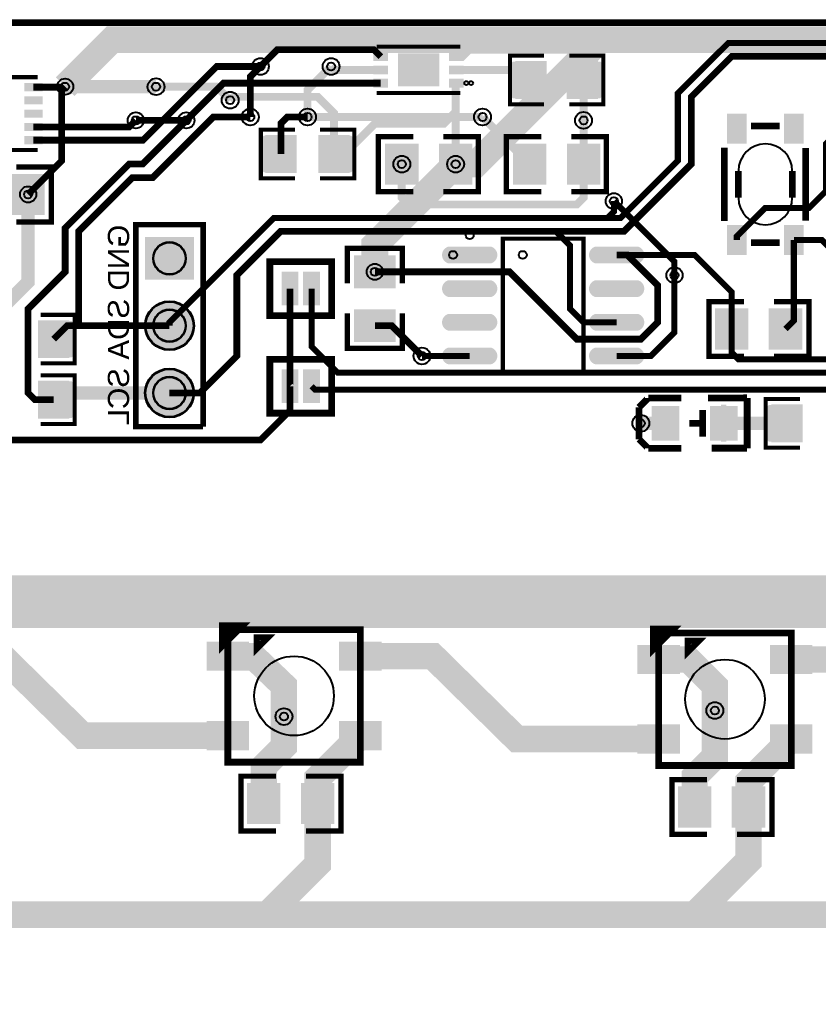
# Model space of a CAD drawing. Extents: x -5 to 8273, y -8273 to 5.
# Drawn here: x 2472 to 3659, y -1436 to 5 of the extents above; entities that cross this region are included whole.
import ezdxf

# ---------------------------------------------------------------- set-up
doc = ezdxf.new("R2010")
doc.units = 9
for name, color, linetype, true_color in [('BoardOutLine', 7, 'Continuous', 0xff00ff), ('BottomLayer', 7, 'Continuous', 0x0000ff), ('BottomSilkLayer', 7, 'Continuous', 0x66cc33), ('BottomSolderMaskLayer', 7, 'Continuous', 0xaa00ff), ('Document', 7, 'Continuous', 0xffffff), ('Hole', 7, 'Continuous', 0x222222), ('Multi-Layer', 7, 'Continuous', 0xc0c0c0), ('TopLayer', 7, 'Continuous', 0xff0000), ('TopPasteMaskLayer', 7, 'Continuous', 0x808080), ('TopSilkLayer', 7, 'Continuous', 0xffcc00), ('TopSolderMaskLayer', 7, 'Continuous', 0x800080)]:
    doc.layers.add(name, color=color, linetype=linetype, true_color=true_color)
doc.styles.get("Standard").update_dxf_attribs({"font": 'arial.ttf'})

msp = doc.modelspace()

# ---------------------------------------------------------------- hatches: boundary and pattern name
at = {"layer": 'BottomSolderMaskLayer'}
for points in [[(2731.576000000001, -318.12510936133185), (2731.576000000001, -381.87489063866815), (2658.423999999999, -381.87489063866815), (2658.423999999999, -318.12510936133185)], [(2658.567, -450, 1), (2731.433, -450, 1)], [(2658.567, -550, 1), (2731.433, -550, 1)]]:
    msp.add_hatch(color=256, dxfattribs=at).paths.add_polyline_path(points)
at = {"layer": 'Document'}
for points in [[(3514.3699999999953, -567.4420000000027), (3522.243999999999, -567.4420000000027), (3522.243999999999, -622.5599999999977), (3514.3699999999953, -622.5599999999977)], [(3412.0079999999944, -595), (3451.3780000000042, -595), (3451.3780000000042, -589.0950000000012), (3412.0079999999944, -589.0950000000012)], [(3499.985999999997, -598.7090000000026), (3539.3559999999998, -598.7090000000026), (3539.3559999999998, -592.8040000000037), (3499.985999999997, -592.8040000000037)]]:
    msp.add_hatch(color=256, dxfattribs=at).paths.add_polyline_path(points)
at = {"layer": 'Multi-Layer'}
for points in [[(2730.4330000000045, -319), (2730.4330000000045, -381), (2659.5669999999955, -381), (2659.5669999999955, -319)], [(2659.567, -450, 1), (2730.433, -450, 1)], [(2659.567, -550, 1), (2730.433, -550, 1)]]:
    msp.add_hatch(color=256, dxfattribs=at).paths.add_polyline_path(points)
at = {"layer": 'TopLayer'}
for points in [[(3018.741000000002, -55.8269999999975), (2998.859000000004, -55.8269999999975), (2998.859000000004, -44.802999999999884), (3018.741000000002, -44.802999999999884)], [(3094.5279999999984, -93.62700000000041), (3035.4720000000016, -93.62700000000041), (3035.4720000000016, -46.38300000000163), (3094.5279999999984, -46.38300000000163)], [(3131.140999999996, -55.8269999999975), (3111.258999999998, -55.8269999999975), (3111.258999999998, -44.802999999999884), (3131.140999999996, -44.802999999999884)], [(3018.741000000002, -75.51699999999983), (2998.859000000004, -75.51699999999983), (2998.859000000004, -64.49300000000221), (3018.741000000002, -64.49300000000221)], [(3131.140999999996, -75.51699999999983), (3111.258999999998, -75.51699999999983), (3111.258999999998, -64.49300000000221), (3131.140999999996, -64.49300000000221)], [(3254.251999999993, -112.10599999999977), (3254.251999999993, -57.89400000000023), (3209.6640000000043, -57.89400000000023), (3209.6640000000043, -112.10599999999977)], [(3285.748000000007, -112.10599999999977), (3285.748000000007, -57.89400000000023), (3330.3359999999957, -57.89400000000023), (3330.3359999999957, -112.10599999999977)], [(3018.741000000002, -95.19700000000012), (2998.859000000004, -95.19700000000012), (2998.859000000004, -84.1730000000025), (3018.741000000002, -84.1730000000025)], [(3131.140999999996, -95.19700000000012), (3111.258999999998, -95.19700000000012), (3111.258999999998, -84.1730000000025), (3131.140999999996, -84.1730000000025)], [(2504.449000000008, -90.11800000000221), (2481.4170000000013, -90.11800000000221), (2481.4170000000013, -101.14199999999983), (2504.449000000008, -101.14199999999983)], [(2504.449000000008, -109.80299999999988), (2481.4170000000013, -109.80299999999988), (2481.4170000000013, -120.8269999999975), (2504.449000000008, -120.8269999999975)], [(2504.449000000008, -129.48799999999756), (2481.4170000000013, -129.48799999999756), (2481.4170000000013, -140.51200000000244), (2504.449000000008, -140.51200000000244)], [(3551.459999999999, -136.65099999999802), (3551.459999999999, -177.98999999999796), (3523.9000000000015, -177.98999999999796), (3523.9000000000015, -136.65099999999802)], [(3636.0999999999985, -136.65099999999802), (3636.0999999999985, -177.98999999999796), (3608.540000000001, -177.98999999999796), (3608.540000000001, -136.65099999999802)], [(2504.449000000008, -149.1730000000025), (2481.4170000000013, -149.1730000000025), (2481.4170000000013, -160.19700000000012), (2504.449000000008, -160.19700000000012)], [(2504.449000000008, -168.85800000000017), (2481.4170000000013, -168.85800000000017), (2481.4170000000013, -179.8819999999978), (2504.449000000008, -179.8819999999978)], [(2882.9219999999987, -222.10599999999977), (2882.9219999999987, -167.89400000000023), (2838.3340000000026, -167.89400000000023), (2838.3340000000026, -222.10599999999977)], [(2917.0780000000013, -222.10599999999977), (2917.0780000000013, -167.89400000000023), (2961.6659999999974, -167.89400000000023), (2961.6659999999974, -222.10599999999977)], [(3017.165000000008, -181.45700000000215), (3062.834999999992, -181.45700000000215), (3062.834999999992, -238.54299999999785), (3017.165000000008, -238.54299999999785)], [(3097.165000000008, -181.45700000000215), (3142.834999999992, -181.45700000000215), (3142.834999999992, -238.54299999999785), (3097.165000000008, -238.54299999999785)], [(3207.165000000008, -181.45700000000215), (3252.834999999992, -181.45700000000215), (3252.834999999992, -238.54299999999785), (3207.165000000008, -238.54299999999785)], [(3287.165000000008, -181.45700000000215), (3332.834999999992, -181.45700000000215), (3332.834999999992, -238.54299999999785), (3287.165000000008, -238.54299999999785)], [(2507.834999999992, -283.54299999999785), (2462.165000000008, -283.54299999999785), (2462.165000000008, -226.45700000000215), (2507.834999999992, -226.45700000000215)], [(3551.459999999999, -302.0109999999986), (3551.459999999999, -343.34999999999854), (3523.9000000000015, -343.34999999999854), (3523.9000000000015, -302.0109999999986)], [(3636.0999999999985, -302.0109999999986), (3636.0999999999985, -343.34999999999854), (3608.540000000001, -343.34999999999854), (3608.540000000001, -302.0109999999986)], [(3169.5310000000027, -333.425, -0.7853981633974483), (3169.5310000000027, -356.575), (3112.1689999999944, -356.575, -0.7853981633974483), (3112.1689999999944, -333.425)], [(3387.8310000000056, -333.425, -0.7853981633974483), (3387.8310000000056, -356.575), (3330.4689999999973, -356.575, -0.7853981633974483), (3330.4689999999973, -333.425)], [(3028.542999999998, -347.1650000000009), (3028.542999999998, -392.8349999999991), (2971.457000000002, -392.8349999999991), (2971.457000000002, -347.1650000000009)], [(2886.5, -420), (2861.5, -420), (2861.5, -370), (2886.5, -370)], [(2918.5, -420), (2893.5, -420), (2893.5, -370), (2918.5, -370)], [(3169.5310000000027, -383.425, -0.7853981633974483), (3169.5310000000027, -406.575), (3112.1689999999944, -406.575, -0.7853981633974483), (3112.1689999999944, -383.425)], [(3387.8310000000056, -383.425, -0.7853981633974483), (3387.8310000000056, -406.575), (3330.4689999999973, -406.575, -0.7853981633974483), (3330.4689999999973, -383.425)], [(3028.542999999998, -427.1650000000009), (3028.542999999998, -472.8349999999991), (2971.457000000002, -472.8349999999991), (2971.457000000002, -427.1650000000009)], [(3552.834999999992, -483.54299999999785), (3507.165000000008, -483.54299999999785), (3507.165000000008, -426.45700000000215), (3552.834999999992, -426.45700000000215)], [(3632.834999999992, -483.54299999999785), (3587.165000000008, -483.54299999999785), (3587.165000000008, -426.45700000000215), (3632.834999999992, -426.45700000000215)], [(2500.748000000007, -497.10599999999977), (2500.748000000007, -442.89400000000023), (2545.3359999999957, -442.89400000000023), (2545.3359999999957, -497.10599999999977)], [(3169.5310000000027, -433.425, -0.7853981633974483), (3169.5310000000027, -456.575), (3112.1689999999944, -456.575, -0.7853981633974483), (3112.1689999999944, -433.425)], [(3387.8310000000056, -433.425, -0.7853981633974483), (3387.8310000000056, -456.575), (3330.4689999999973, -456.575, -0.7853981633974483), (3330.4689999999973, -433.425)], [(3169.5310000000027, -483.425, -0.7853981633974483), (3169.5310000000027, -506.575), (3112.1689999999944, -506.575, -0.7853981633974483), (3112.1689999999944, -483.425)], [(3387.8310000000056, -483.425, -0.7853981633974483), (3387.8310000000056, -506.575), (3330.4689999999973, -506.575, -0.7853981633974483), (3330.4689999999973, -483.425)], [(2886.5, -565), (2861.5, -565), (2861.5, -515), (2886.5, -515)], [(2918.5, -565), (2893.5, -565), (2893.5, -515), (2918.5, -515)], [(2500.748000000007, -587.1059999999998), (2500.748000000007, -532.8940000000002), (2545.3359999999957, -532.8940000000002), (2545.3359999999957, -587.1059999999998)], [(3451.373000000007, -619.601999999999), (3412.0030000000042, -619.601999999999), (3412.0030000000042, -570.3899999999994), (3451.373000000007, -570.3899999999994)], [(3537.992999999995, -619.601999999999), (3498.6229999999996, -619.601999999999), (3498.6229999999996, -570.3899999999994), (3537.992999999995, -570.3899999999994)], [(3634.251999999993, -567.8940000000002), (3634.251999999993, -622.1059999999998), (3589.6640000000043, -622.1059999999998), (3589.6640000000043, -567.8940000000002)], [(2811.125, -960.5999999999985), (2752.0250000000015, -960.5999999999985), (2752.0250000000015, -921.3000000000029), (2811.125, -921.3000000000029)], [(3007.9249999999956, -960.5999999999985), (2948.925000000003, -960.5999999999985), (2948.925000000003, -921.3000000000029), (3007.9249999999956, -921.3000000000029)], [(3451.125, -965.5999999999985), (3392.0250000000015, -965.5999999999985), (3392.0250000000015, -926.3000000000029), (3451.125, -926.3000000000029)], [(3647.9249999999956, -965.5999999999985), (3588.925000000003, -965.5999999999985), (3588.925000000003, -926.3000000000029), (3647.9249999999956, -926.3000000000029)], [(2811.125, -1078.699999999997), (2752.0250000000015, -1078.699999999997), (2752.0250000000015, -1039.4000000000015), (2811.125, -1039.4000000000015)], [(3007.9249999999956, -1078.699999999997), (2948.925000000003, -1078.699999999997), (2948.925000000003, -1039.4000000000015), (3007.9249999999956, -1039.4000000000015)], [(3451.125, -1083.699999999997), (3392.0250000000015, -1083.699999999997), (3392.0250000000015, -1044.4000000000015), (3451.125, -1044.4000000000015)], [(3647.9249999999956, -1083.699999999997), (3588.925000000003, -1083.699999999997), (3588.925000000003, -1044.4000000000015), (3647.9249999999956, -1044.4000000000015)], [(2857.834999999992, -1188.5429999999978), (2812.165000000008, -1188.5429999999978), (2812.165000000008, -1131.4570000000022), (2857.834999999992, -1131.4570000000022)], [(2937.834999999992, -1188.5429999999978), (2892.165000000008, -1188.5429999999978), (2892.165000000008, -1131.4570000000022), (2937.834999999992, -1131.4570000000022)], [(3497.834999999992, -1193.5429999999978), (3452.165000000008, -1193.5429999999978), (3452.165000000008, -1136.4570000000022), (3497.834999999992, -1136.4570000000022)], [(3577.834999999992, -1193.5429999999978), (3532.165000000008, -1193.5429999999978), (3532.165000000008, -1136.4570000000022), (3577.834999999992, -1136.4570000000022)]]:
    msp.add_hatch(color=256, dxfattribs=at).paths.add_polyline_path(points)
at = {"layer": 'TopPasteMaskLayer'}
for points in [[(3018.741000000002, -55.8269999999975), (2998.859000000004, -55.8269999999975), (2998.859000000004, -44.802999999999884), (3018.741000000002, -44.802999999999884)], [(3094.5279999999984, -93.62700000000041), (3035.4720000000016, -93.62700000000041), (3035.4720000000016, -46.38300000000163), (3094.5279999999984, -46.38300000000163)], [(3131.140999999996, -55.8269999999975), (3111.258999999998, -55.8269999999975), (3111.258999999998, -44.802999999999884), (3131.140999999996, -44.802999999999884)], [(3018.741000000002, -75.51699999999983), (2998.859000000004, -75.51699999999983), (2998.859000000004, -64.49300000000221), (3018.741000000002, -64.49300000000221)], [(3131.140999999996, -75.51699999999983), (3111.258999999998, -75.51699999999983), (3111.258999999998, -64.49300000000221), (3131.140999999996, -64.49300000000221)], [(3203.0699999999997, -110.19700000000012), (3203.0699999999997, -59.80399999999645), (3205.038999999997, -57.83499999999913), (3250.3150000000023, -57.83499999999913), (3252.282999999996, -59.80399999999645), (3252.4809999999998, -75.94700000000012), (3234.7639999999956, -75.94700000000012), (3234.7639999999956, -93.66300000000047), (3252.0869999999995, -93.66300000000047), (3252.282999999996, -110.19700000000012), (3250.3150000000023, -112.16600000000471), (3205.038999999997, -112.16600000000471)], [(3287.7160000000003, -110.19700000000012), (3287.717000000004, -93.66300000000047), (3305.2360000000044, -93.66300000000047), (3305.2360000000044, -75.94700000000012), (3287.9140000000043, -75.94700000000012), (3287.7160000000003, -59.80399999999645), (3289.6849999999977, -57.83499999999913), (3334.959999999999, -57.83499999999913), (3336.9290000000037, -59.80399999999645), (3336.9290000000037, -110.19700000000012), (3334.959999999999, -112.16600000000471), (3289.6849999999977, -112.16600000000471)], [(3018.741000000002, -95.19700000000012), (2998.859000000004, -95.19700000000012), (2998.859000000004, -84.1730000000025), (3018.741000000002, -84.1730000000025)], [(3131.140999999996, -95.19700000000012), (3111.258999999998, -95.19700000000012), (3111.258999999998, -84.1730000000025), (3131.140999999996, -84.1730000000025)], [(2504.449000000008, -90.11800000000221), (2481.4170000000013, -90.11800000000221), (2481.4170000000013, -101.14199999999983), (2504.449000000008, -101.14199999999983)], [(2504.449000000008, -109.80299999999988), (2481.4170000000013, -109.80299999999988), (2481.4170000000013, -120.8269999999975), (2504.449000000008, -120.8269999999975)], [(2504.449000000008, -129.48799999999756), (2481.4170000000013, -129.48799999999756), (2481.4170000000013, -140.51200000000244), (2504.449000000008, -140.51200000000244)], [(3551.459999999999, -136.65099999999802), (3551.459999999999, -177.98999999999796), (3523.9000000000015, -177.98999999999796), (3523.9000000000015, -136.65099999999802)], [(3636.0999999999985, -136.65099999999802), (3636.0999999999985, -177.98999999999796), (3608.540000000001, -177.98999999999796), (3608.540000000001, -136.65099999999802)], [(2504.449000000008, -149.1730000000025), (2481.4170000000013, -149.1730000000025), (2481.4170000000013, -160.19700000000012), (2504.449000000008, -160.19700000000012)], [(2504.449000000008, -168.85800000000017), (2481.4170000000013, -168.85800000000017), (2481.4170000000013, -179.8819999999978), (2504.449000000008, -179.8819999999978)], [(2833.0699999999997, -220.19700000000012), (2833.0699999999997, -169.80399999999645), (2835.038999999997, -167.83499999999913), (2880.3150000000023, -167.83499999999913), (2882.282999999996, -169.80399999999645), (2882.4809999999998, -185.94700000000012), (2864.7639999999956, -185.94700000000012), (2864.7639999999956, -203.66300000000047), (2882.0869999999995, -203.66300000000047), (2882.282999999996, -220.19700000000012), (2880.3150000000023, -222.16600000000471), (2835.038999999997, -222.16600000000471)], [(2917.7160000000003, -220.19700000000012), (2917.717000000004, -203.66300000000047), (2935.2360000000044, -203.66300000000047), (2935.2360000000044, -185.94700000000012), (2917.9140000000043, -185.94700000000012), (2917.7160000000003, -169.80399999999645), (2919.6849999999977, -167.83499999999913), (2964.959999999999, -167.83499999999913), (2966.9290000000037, -169.80399999999645), (2966.9290000000037, -220.19700000000012), (2964.959999999999, -222.16600000000471), (2919.6849999999977, -222.16600000000471)], [(3017.165000000008, -181.45700000000215), (3062.834999999992, -181.45700000000215), (3062.834999999992, -238.54299999999785), (3017.165000000008, -238.54299999999785)], [(3097.165000000008, -181.45700000000215), (3142.834999999992, -181.45700000000215), (3142.834999999992, -238.54299999999785), (3097.165000000008, -238.54299999999785)], [(3207.165000000008, -181.45700000000215), (3252.834999999992, -181.45700000000215), (3252.834999999992, -238.54299999999785), (3207.165000000008, -238.54299999999785)], [(3287.165000000008, -181.45700000000215), (3332.834999999992, -181.45700000000215), (3332.834999999992, -238.54299999999785), (3287.165000000008, -238.54299999999785)], [(2507.834999999992, -283.54299999999785), (2462.165000000008, -283.54299999999785), (2462.165000000008, -226.45700000000215), (2507.834999999992, -226.45700000000215)], [(3551.459999999999, -302.0109999999986), (3551.459999999999, -343.34999999999854), (3523.9000000000015, -343.34999999999854), (3523.9000000000015, -302.0109999999986)], [(3636.0999999999985, -302.0109999999986), (3636.0999999999985, -343.34999999999854), (3608.540000000001, -343.34999999999854), (3608.540000000001, -302.0109999999986)], [(3169.5310000000027, -333.425, -0.7853981633974483), (3169.5310000000027, -356.575), (3112.1689999999944, -356.575, -0.7853981633974483), (3112.1689999999944, -333.425)], [(3387.8310000000056, -333.425, -0.7853981633974483), (3387.8310000000056, -356.575), (3330.4689999999973, -356.575, -0.7853981633974483), (3330.4689999999973, -333.425)], [(3028.542999999998, -347.1650000000009), (3028.542999999998, -392.8349999999991), (2971.457000000002, -392.8349999999991), (2971.457000000002, -347.1650000000009)], [(3169.5310000000027, -383.425, -0.7853981633974483), (3169.5310000000027, -406.575), (3112.1689999999944, -406.575, -0.7853981633974483), (3112.1689999999944, -383.425)], [(3387.8310000000056, -383.425, -0.7853981633974483), (3387.8310000000056, -406.575), (3330.4689999999973, -406.575, -0.7853981633974483), (3330.4689999999973, -383.425)], [(3028.542999999998, -427.1650000000009), (3028.542999999998, -472.8349999999991), (2971.457000000002, -472.8349999999991), (2971.457000000002, -427.1650000000009)], [(3552.834999999992, -483.54299999999785), (3507.165000000008, -483.54299999999785), (3507.165000000008, -426.45700000000215), (3552.834999999992, -426.45700000000215)], [(3632.834999999992, -483.54299999999785), (3587.165000000008, -483.54299999999785), (3587.165000000008, -426.45700000000215), (3632.834999999992, -426.45700000000215)], [(2502.7160000000003, -495.1970000000001), (2502.717000000004, -478.66300000000047), (2520.2360000000044, -478.66300000000047), (2520.2360000000044, -460.9470000000001), (2502.9140000000043, -460.9470000000001), (2502.7160000000003, -444.80399999999645), (2504.6849999999977, -442.8349999999991), (2549.959999999999, -442.8349999999991), (2551.9290000000037, -444.80399999999645), (2551.9290000000037, -495.1970000000001), (2549.959999999999, -497.1660000000047), (2504.6849999999977, -497.1660000000047)], [(3169.5310000000027, -433.425, -0.7853981633974483), (3169.5310000000027, -456.575), (3112.1689999999944, -456.575, -0.7853981633974483), (3112.1689999999944, -433.425)], [(3387.8310000000056, -433.425, -0.7853981633974483), (3387.8310000000056, -456.575), (3330.4689999999973, -456.575, -0.7853981633974483), (3330.4689999999973, -433.425)], [(3169.5310000000027, -483.425, -0.7853981633974483), (3169.5310000000027, -506.575), (3112.1689999999944, -506.575, -0.7853981633974483), (3112.1689999999944, -483.425)], [(3387.8310000000056, -483.425, -0.7853981633974483), (3387.8310000000056, -506.575), (3330.4689999999973, -506.575, -0.7853981633974483), (3330.4689999999973, -483.425)], [(2502.7160000000003, -585.1970000000001), (2502.717000000004, -568.6630000000005), (2520.2360000000044, -568.6630000000005), (2520.2360000000044, -550.9470000000001), (2502.9140000000043, -550.9470000000001), (2502.7160000000003, -534.8039999999964), (2504.6849999999977, -532.8349999999991), (2549.959999999999, -532.8349999999991), (2551.9290000000037, -534.8039999999964), (2551.9290000000037, -585.1970000000001), (2549.959999999999, -587.1660000000047), (2504.6849999999977, -587.1660000000047)], [(3451.373000000007, -619.601999999999), (3412.0030000000042, -619.601999999999), (3412.0030000000042, -570.3899999999994), (3451.373000000007, -570.3899999999994)], [(3537.992999999995, -619.601999999999), (3498.6229999999996, -619.601999999999), (3498.6229999999996, -570.3899999999994), (3537.992999999995, -570.3899999999994)], [(3632.2839999999997, -569.8029999999999), (3632.282999999996, -586.3369999999995), (3614.7639999999956, -586.3369999999995), (3614.7639999999956, -604.0529999999999), (3632.0859999999957, -604.0529999999999), (3632.2839999999997, -620.1960000000036), (3630.3150000000023, -622.1650000000009), (3585.040000000001, -622.1650000000009), (3583.0709999999963, -620.1960000000036), (3583.0709999999963, -569.8029999999999), (3585.040000000001, -567.8339999999953), (3630.3150000000023, -567.8339999999953)], [(2811.125, -960.5999999999985), (2752.0250000000015, -960.5999999999985), (2752.0250000000015, -921.3000000000029), (2811.125, -921.3000000000029)], [(3007.9249999999956, -960.5999999999985), (2948.925000000003, -960.5999999999985), (2948.925000000003, -921.3000000000029), (3007.9249999999956, -921.3000000000029)], [(3451.125, -965.5999999999985), (3392.0250000000015, -965.5999999999985), (3392.0250000000015, -926.3000000000029), (3451.125, -926.3000000000029)], [(3647.9249999999956, -965.5999999999985), (3588.925000000003, -965.5999999999985), (3588.925000000003, -926.3000000000029), (3647.9249999999956, -926.3000000000029)], [(2811.125, -1078.699999999997), (2752.0250000000015, -1078.699999999997), (2752.0250000000015, -1039.4000000000015), (2811.125, -1039.4000000000015)], [(3007.9249999999956, -1078.699999999997), (2948.925000000003, -1078.699999999997), (2948.925000000003, -1039.4000000000015), (3007.9249999999956, -1039.4000000000015)], [(3451.125, -1083.699999999997), (3392.0250000000015, -1083.699999999997), (3392.0250000000015, -1044.4000000000015), (3451.125, -1044.4000000000015)], [(3647.9249999999956, -1083.699999999997), (3588.925000000003, -1083.699999999997), (3588.925000000003, -1044.4000000000015), (3647.9249999999956, -1044.4000000000015)], [(2857.834999999992, -1188.5429999999978), (2812.165000000008, -1188.5429999999978), (2812.165000000008, -1131.4570000000022), (2857.834999999992, -1131.4570000000022)], [(2937.834999999992, -1188.5429999999978), (2892.165000000008, -1188.5429999999978), (2892.165000000008, -1131.4570000000022), (2937.834999999992, -1131.4570000000022)], [(3497.834999999992, -1193.5429999999978), (3452.165000000008, -1193.5429999999978), (3452.165000000008, -1136.4570000000022), (3497.834999999992, -1136.4570000000022)], [(3577.834999999992, -1193.5429999999978), (3532.165000000008, -1193.5429999999978), (3532.165000000008, -1136.4570000000022), (3577.834999999992, -1136.4570000000022)]]:
    msp.add_hatch(color=256, dxfattribs=at).paths.add_polyline_path(points)
at = {"layer": 'TopSolderMaskLayer'}
for points in [[(3019.741000000002, -56.826092888237326), (2997.8589999999967, -56.826092888237326), (2997.8589999999967, -43.80209288824699), (3019.741000000002, -43.80209288824699)], [(3095.528016933371, -94.62678833291284), (3034.471983066629, -94.62678833291284), (3034.471983066629, -45.382788332906784), (3095.528016933371, -45.382788332906784)], [(3132.1410000000033, -56.826092888237326), (3110.258999999998, -56.826092888237326), (3110.258999999998, -43.80209288824699), (3132.1410000000033, -43.80209288824699)], [(3255.251910289764, -113.1059815542394), (3255.251910289764, -56.894018445760594), (3208.663910289768, -56.894018445760594), (3208.663910289768, -113.1059815542394)], [(3284.748089710236, -113.1059815542394), (3284.748089710236, -56.894018445760594), (3331.336089710232, -56.894018445760594), (3331.336089710232, -113.1059815542394)], [(3019.741000000002, -76.51609288823965), (2997.8589999999967, -76.51609288823965), (2997.8589999999967, -63.49209288824932), (3019.741000000002, -63.49209288824932)], [(3132.1410000000033, -76.51609288823965), (3110.258999999998, -76.51609288823965), (3110.258999999998, -63.49209288824932), (3132.1410000000033, -63.49209288824932)], [(3019.741000000002, -96.19609288823995), (2997.8589999999967, -96.19609288823995), (2997.8589999999967, -83.17209288824233), (3019.741000000002, -83.17209288824233)], [(3132.1410000000033, -96.19609288823995), (3110.258999999998, -96.19609288823995), (3110.258999999998, -83.17209288824233), (3132.1410000000033, -83.17209288824233)], [(2506.5388040638645, -89.6393408015283), (2479.328284470248, -89.6393408015283), (2479.328284470248, -101.62065919846646), (2506.5388040638645, -101.62065919846646)], [(2506.5388040638645, -109.3239066041424), (2479.328284470248, -109.3239066041424), (2479.328284470248, -121.30522500108054), (2506.5388040638645, -121.30522500108054)], [(2506.5388040638645, -129.00934080153093), (2479.328284470248, -129.00934080153093), (2479.328284470248, -140.99065919846907), (2506.5388040638645, -140.99065919846907)], [(3552.1266827934887, -135.15101814289665), (3552.1266827934887, -179.4900544286793), (3523.233317206512, -179.4900544286793), (3523.233317206512, -135.15101814289665)], [(3636.766682793488, -135.15101814289665), (3636.766682793488, -179.4900544286793), (3607.8733172065113, -179.4900544286793), (3607.8733172065113, -135.15101814289665)], [(2506.5388040638645, -148.693906604145), (2479.328284470248, -148.693906604145), (2479.328284470248, -160.67522500108316), (2506.5388040638645, -160.67522500108316)], [(2506.5388040638645, -168.37934080153354), (2479.328284470248, -168.37934080153354), (2479.328284470248, -180.3606591984717), (2506.5388040638645, -180.3606591984717)], [(2883.9219102897623, -223.1059815542394), (2883.9219102897623, -166.8940184457606), (2837.3339102897735, -166.8940184457606), (2837.3339102897735, -223.1059815542394)], [(2916.0780897102377, -223.1059815542394), (2916.0780897102377, -166.8940184457606), (2962.6660897102265, -166.8940184457606), (2962.6660897102265, -223.1059815542394)], [(3015.165000000008, -179.45703503424738), (3064.834999999992, -179.45703503424738), (3064.834999999992, -240.54296496575262), (3015.165000000008, -240.54296496575262)], [(3095.165000000008, -179.45703503424738), (3144.834999999992, -179.45703503424738), (3144.834999999992, -240.54296496575262), (3095.165000000008, -240.54296496575262)], [(3205.165000000008, -179.45703503424738), (3254.834999999992, -179.45703503424738), (3254.834999999992, -240.54296496575262), (3205.165000000008, -240.54296496575262)], [(3285.165000000008, -179.45703503424738), (3334.834999999992, -179.45703503424738), (3334.834999999992, -240.54296496575262), (3285.165000000008, -240.54296496575262)], [(2509.834999999992, -285.5429649657526), (2460.165000000008, -285.5429649657526), (2460.165000000008, -224.45703503424738), (2509.834999999992, -224.45703503424738)], [(3552.1266827934887, -300.5110181428972), (3552.1266827934887, -344.85005442867987), (3523.233317206512, -344.85005442867987), (3523.233317206512, -300.5110181428972)], [(3636.766682793488, -300.5110181428972), (3636.766682793488, -344.85005442867987), (3607.8733172065113, -344.85005442867987), (3607.8733172065113, -300.5110181428972)], [(2731.576000000001, -318.12510936133185), (2731.576000000001, -381.87489063866815), (2658.423999999999, -381.87489063866815), (2658.423999999999, -318.12510936133185)], [(3031.0429343113647, -345.56498598630424), (3031.0429343113647, -394.43501401369576), (2968.9570656886353, -394.43501401369576), (2968.9570656886353, -345.56498598630424)], [(3172.0088401727917, -332.425, -0.7853981633974483), (3172.0088401727917, -357.575), (3109.6911598272054, -357.575, -0.7853981633974483), (3109.6911598272054, -332.425)], [(3390.3088401727946, -332.425, -0.7853981633974483), (3390.3088401727946, -357.575), (3327.9911598272083, -357.575, -0.7853981633974483), (3327.9911598272083, -332.425)], [(3172.0088401727917, -382.425, -0.7853981633974483), (3172.0088401727917, -407.575), (3109.6911598272054, -407.575, -0.7853981633974483), (3109.6911598272054, -382.425)], [(3390.3088401727946, -382.425, -0.7853981633974483), (3390.3088401727946, -407.575), (3327.9911598272083, -407.575, -0.7853981633974483), (3327.9911598272083, -382.425)], [(2658.567, -450, 1), (2731.433, -450, 1)], [(3031.0429343113647, -425.56498598630424), (3031.0429343113647, -474.43501401369576), (2968.9570656886353, -474.43501401369576), (2968.9570656886353, -425.56498598630424)], [(3554.834999999992, -485.5429649657526), (3505.165000000008, -485.5429649657526), (3505.165000000008, -424.4570350342474), (3554.834999999992, -424.4570350342474)], [(3634.834999999992, -485.5429649657526), (3585.165000000008, -485.5429649657526), (3585.165000000008, -424.4570350342474), (3634.834999999992, -424.4570350342474)], [(2499.748089710236, -498.1059815542394), (2499.748089710236, -441.8940184457606), (2546.336089710232, -441.8940184457606), (2546.336089710232, -498.1059815542394)], [(3172.0088401727917, -432.425, -0.7853981633974483), (3172.0088401727917, -457.575), (3109.6911598272054, -457.575, -0.7853981633974483), (3109.6911598272054, -432.425)], [(3390.3088401727946, -432.425, -0.7853981633974483), (3390.3088401727946, -457.575), (3327.9911598272083, -457.575, -0.7853981633974483), (3327.9911598272083, -432.425)], [(3172.0088401727917, -482.425, -0.7853981633974483), (3172.0088401727917, -507.575), (3109.6911598272054, -507.575, -0.7853981633974483), (3109.6911598272054, -482.425)], [(3390.3088401727946, -482.425, -0.7853981633974483), (3390.3088401727946, -507.575), (3327.9911598272083, -507.575, -0.7853981633974483), (3327.9911598272083, -482.425)], [(2658.567, -550, 1), (2731.433, -550, 1)], [(2499.748089710236, -588.1059815542394), (2499.748089710236, -531.8940184457606), (2546.336089710232, -531.8940184457606), (2546.336089710232, -588.1059815542394)], [(3452.3728983998008, -620.6018171214891), (3411.0028983998054, -620.6018171214891), (3411.0028983998054, -569.3898577611617), (3452.3728983998008, -569.3898577611617)], [(3538.992898399796, -620.6018171214891), (3497.6228983997935, -620.6018171214891), (3497.6228983997935, -569.3898577611617), (3538.992898399796, -569.3898577611617)], [(3635.251910289764, -566.8940184457606), (3635.251910289764, -623.1059815542394), (3588.663910289768, -623.1059815542394), (3588.663910289768, -566.8940184457606)], [(2813.1261853357064, -962.5964439928866), (2750.023137329612, -962.5964439928866), (2750.023137329612, -919.3035560071148), (2813.1261853357064, -919.3035560071148)], [(3009.9227986622573, -962.5964439928866), (2946.926524003051, -962.5964439928866), (2946.926524003051, -919.3035560071148), (3009.9227986622573, -919.3035560071148)], [(3453.1261853357064, -967.5964439928866), (3390.023137329612, -967.5964439928866), (3390.023137329612, -924.3035560071148), (3453.1261853357064, -924.3035560071148)], [(3649.9227986622573, -967.5964439928866), (3586.926524003051, -967.5964439928866), (3586.926524003051, -924.3035560071148), (3649.9227986622573, -924.3035560071148)], [(2813.1261853357064, -1080.6964439928852), (2750.023137329612, -1080.6964439928852), (2750.023137329612, -1037.4035560071134), (2813.1261853357064, -1037.4035560071134)], [(3009.9227986622573, -1080.6964439928852), (2946.926524003051, -1080.6964439928852), (2946.926524003051, -1037.4035560071134), (3009.9227986622573, -1037.4035560071134)], [(3453.1261853357064, -1085.6964439928852), (3390.023137329612, -1085.6964439928852), (3390.023137329612, -1042.4035560071134), (3453.1261853357064, -1042.4035560071134)], [(3649.9227986622573, -1085.6964439928852), (3586.926524003051, -1085.6964439928852), (3586.926524003051, -1042.4035560071134), (3649.9227986622573, -1042.4035560071134)], [(2859.834999999992, -1190.5429649657526), (2810.165000000008, -1190.5429649657526), (2810.165000000008, -1129.4570350342474), (2859.834999999992, -1129.4570350342474)], [(2939.834999999992, -1190.5429649657526), (2890.165000000008, -1190.5429649657526), (2890.165000000008, -1129.4570350342474), (2939.834999999992, -1129.4570350342474)], [(3499.834999999992, -1195.5429649657526), (3450.165000000008, -1195.5429649657526), (3450.165000000008, -1134.4570350342474), (3499.834999999992, -1134.4570350342474)], [(3579.834999999992, -1195.5429649657526), (3530.165000000008, -1195.5429649657526), (3530.165000000008, -1134.4570350342474), (3579.834999999992, -1134.4570350342474)]]:
    msp.add_hatch(color=256, dxfattribs=at).paths.add_polyline_path(points)

# ---------------------------------------------------------------- linework, layer by layer
at = {"layer": 'BoardOutLine', "const_width": 10}
msp.add_lwpolyline([(0, 0), (8267.700000000004, 0), (8267.700000000004, -8267.700000000004), (0, -8267.700000000004), (0, 0)], close=True, dxfattribs=at)
at = {"layer": 'BottomLayer'}
for points, const_width in [([(3335, -25), (2610, -25), (2540, -95)], 39.37), ([(3120, -210), (3150, -210), (3335, -25), (4300, -25)], 39.37), ([(2815, -140), (2815, -80), (2830, -65)], 10), ([(2935, -65), (2900, -100), (2900, -140)], 11.811), ([(2485, -255), (2535, -205), (2535, -100), (2540, -95)], 10), ([(2785, -115), (2765, -95), (2675, -95)], 11.811), ([(2645, -145), (2720, -145)], 10), ([(2900, -140), (3160, -140)], 11.811), ([(3120, -210), (3000, -330), (3000, -370)], 40), ([(3445, -375), (3445, -355), (3355, -265)], 9)]:
    msp.add_lwpolyline(points, dxfattribs=dict(at, const_width=const_width))
at = {"layer": 'BottomSolderMaskLayer'}
for centre, radius in [((2695, -350), 24.384), ((2695, -450), 36.433), ((2695, -450), 24.288666666666668), ((2695, -550), 36.433), ((2695, -550), 24.288666666666668)]:
    msp.add_circle(centre, radius, dxfattribs=at)
at = {"layer": 'Document'}
for centre, radius in [((3135.8700000000026, -89.69000000000233), 2.9499999999999997), ((3116.1399999999994, -345), 5.91)]:
    msp.add_circle(centre, radius, dxfattribs=at)
at = {"layer": 'Hole'}
for centre in [(2830, -65), (2935, -65), (2540, -95), (2675, -95), (2785, -115), (2645, -145), (2720, -145), (2815, -140), (2900, -140), (3160, -140), (3310, -145), (3040, -210), (3120, -210), (2485, -255), (3355, -265), (3000, -370), (3445, -375), (3070, -495), (3395, -595), (3505, -1021.739999999998), (2865, -1030.739999999998)]:
    msp.add_circle(centre, 6, dxfattribs=at)
at = {"layer": 'Multi-Layer'}
for centre, radius in [((2830, -65), 12.5), ((2935, -65), 12.5), ((2540, -95), 12.008000000000001), ((2675, -95), 12.5), ((2785, -115), 12.5), ((2815, -140), 12.5), ((2900, -140), 12.5), ((3160, -140), 12.5), ((2645, -145), 12.008000000000001), ((2720, -145), 12.008000000000001), ((3310, -145), 12.5), ((3040, -210), 12.5), ((3120, -210), 12.5), ((2485, -255), 12.008000000000001), ((3355, -265), 12.008000000000001), ((2695, -350), 23.622), ((3000, -370), 12.008000000000001), ((3445, -375), 12.008000000000001), ((2695, -450), 35.433), ((2695, -450), 23.622), ((3070, -495), 12.5), ((2695, -550), 35.433), ((2695, -550), 23.622), ((3395, -595), 12.5), ((2865, -1030.739999999998), 12.5), ((3505, -1021.739999999998), 12.5)]:
    msp.add_circle(centre, radius, dxfattribs=at)
at = {"layer": 'TopLayer'}
for points, const_width in [([(2695, -450), (2695, -445), (2850, -290), (3365, -290), (3450, -205), (3450, -105), (3525, -30), (4135, -30), (4150, -15), (4310, -15), (4330, -35), (4330, -110), (4370.100000000006, -150.10000000000582), (4370.100000000006, -185.1999999999971)], 9), ([(2695, -550), (2740, -550), (2795, -495), (2795, -375), (2860, -310), (3370, -310), (3470, -210), (3470, -110), (3530, -50), (4145, -50), (4160, -35), (4305, -35), (4310, -40), (4310, -115), (4354.399999999994, -159.40000000000146), (4354.399999999994, -185.1999999999971)], 10), ([(2830, -65), (2855, -40), (2998.5009999999966, -40), (3008.798999999999, -50.30000000000291)], 10), ([(3121.199999999997, -50.30000000000291), (3129.7000000000044, -50.30000000000291), (3140, -40), (3295, -40), (3308, -53), (3308, -85)], 11.811), ([(2492.9000000000015, -174.40000000000146), (2655.600000000006, -174.40000000000146), (2765, -65), (2830, -65)], 10), ([(3008.800000000003, -70.00500000000466), (2940.0050000000047, -70.00500000000466), (2935, -65)], 11.811), ([(3121.201000000001, -70.00500000000466), (3216.9649999999965, -70.00500000000466), (3231.959999999999, -85)], 11.811), ([(2675, -95), (2540, -95)], 20), ([(2720, -145), (2775.2999999999956, -89.69999999999709), (3008.798999999999, -89.69999999999709)], 10), ([(3121.201000000001, -89.68499999999767), (3120, -90.8859999999986), (3120, -210)], 11.811), ([(3308.040000000001, -85), (3310, -86.95999999999913), (3310, -145)], 11.811), ([(2492.929999999993, -95.63000000000466), (2539.3699999999953, -95.63000000000466), (2540, -95)], 10), ([(2785, -115), (2790, -110), (2915, -110), (2939.3699999999953, -134.36999999999534), (2939.3699999999953, -195)], 11.811), ([(2938.040000000001, -195), (2955, -195), (3000, -150), (3102.344999999994, -150), (3120, -132.34500000000116)], 11.811), ([(2522.9979999999996, -560), (2495, -560), (2485, -550), (2485, -425), (2540, -370), (2540, -305), (2635, -210), (2655, -210), (2720, -145)], 10), ([(2492.929999999993, -154.69000000000233), (2635.3099999999977, -154.69000000000233), (2645, -145)], 10), ([(2695, -450), (2560, -450), (2560, -310), (2640, -230), (2670, -230), (2760, -140), (2815, -140)], 10), ([(2860.6300000000047, -195), (2860.6300000000047, -149.36999999999534), (2870, -140), (2900, -140)], 10), ([(3160, -140), (3230, -210)], 11.811), ([(3310, -145), (3310, -210)], 11.811), ([(3537.6800000000003, -322.6800000000003), (3537.6800000000003, -317.3199999999997), (3580, -275), (3645, -275), (3670, -250), (3670, -180), (3695, -155), (3727.520000000004, -155), (3730, -152.5199999999968)], 9), ([(3310, -210), (3310, -260), (3300, -270), (3050, -270), (3040, -260), (3040, -210)], 11.811), ([(2446.948000000004, -470), (2446.948000000004, -423.04899999999907), (2485, -384.9979999999996), (2485, -255)], 19.685), ([(3355, -265), (3355, -280.4559999999983), (3345.4560000000056, -290)], 9), ([(3359.1500000000015, -445), (3310, -445), (3290, -425), (3290, -331.0440000000017), (3268.9559999999983, -310)], 9), ([(3610, -455), (3622.3199999999997, -442.6800000000003), (3622.3199999999997, -322.6800000000003)], 9), ([(3730, -388.73999999999796), (3663.941000000006, -322.68099999999686), (3622.318999999996, -322.68099999999686)], 9), ([(3000, -370), (3070, -370), (3200, -370), (3300, -470), (3395, -470), (3420, -445), (3420, -390), (3375, -345), (3359.1500000000015, -345)], 10), ([(3530, -455), (3530, -400), (3475, -345), (3359.1500000000015, -345)], 9), ([(3359.1500000000015, -495), (3410, -495), (3445, -460), (3445, -375)], 9), ([(2873.9990000000034, -395), (2873.9990000000034, -539.9989999999962), (2874, -540)], 10), ([(3820, -520), (2945, -520), (2906.0009999999966, -481.00100000000384), (2906.0009999999966, -395)], 9), ([(2523.040000000001, -470), (2543.040000000001, -450), (2695, -450)], 10), ([(3000, -450), (3025, -450), (3070, -495)], 10), ([(3530, -455), (3530, -490), (3540, -500), (3697.479999999996, -500), (3730, -467.4800000000032)], 9), ([(3140.8499999999985, -495), (3070, -495)], 9), ([(2874, -540), (2874, -576), (2830, -620), (2400, -620), (2365, -585), (2365, -546), (2366, -545)], 10), ([(2523.041999999994, -560), (2533.041999999994, -550), (2695, -550)], 19.685), ([(2906, -540), (2911, -545), (3795, -545)], 9), ([(3431.6889999999985, -595), (3395, -595)], 20), ([(3611.958000000006, -595), (3518.3099999999977, -595)], 20), ([(5495, -860), (840, -860)], 78), ([(2865, -1030.7379999999976), (2865, -985), (2819, -940.9000000000015), (2781.5999999999985, -940.9000000000015)], 39), ([(2978.4000000000015, -941), (3086, -941), (3210.9000000000015, -1064.0999999999985), (3421.5999999999985, -1064.0999999999985)], 39.37), ([(2313.4000000000015, -946), (2451, -946), (2565.9000000000015, -1059.0999999999985), (2781.5999999999985, -1059.0999999999985)], 39.37), ([(3505, -1021.7379999999976), (3505, -985), (3465.9500000000044, -945.9499999999971), (3421.5800000000017, -945.9499999999971)], 39), ([(3618.4270000000033, -945.9520000000048), (3710.9519999999975, -945.9520000000048), (3829.0499999999956, -1064.050000000003), (4031.5750000000044, -1064.050000000003)], 39.37), ([(3475, -1165), (3475, -1120), (3505, -1090), (3505, -1021.7379999999976)], 39), ([(2835, -1160), (2835, -1105), (2865, -1075), (2865, -1030.7379999999976)], 39), ([(2915, -1160), (2915, -1122.4800000000032), (2978.428, -1059.0529999999999)], 39.37), ([(3555, -1165), (3555, -1127.4800000000032), (3618.428, -1064.0529999999999)], 39.37), ([(2185, -1325), (2840, -1325), (2915, -1250), (2915, -1160)], 39.37), ([(2840, -1325), (3475, -1325), (3555, -1245), (3555, -1165)], 39.37), ([(3475, -1325), (4110, -1325), (4170, -1265), (4170, -1165)], 39.37)]:
    msp.add_lwpolyline(points, dxfattribs=dict(at, const_width=const_width))
at = {"layer": 'TopSilkLayer'}
for points, const_width in [([(3127.0550000000003, -35.50900000000547), (3002.9449999999997, -35.50900000000547)], 6), ([(3251.2520000000077, -121.10599999999977), (3200.663999999997, -121.10599999999977), (3200.663999999997, -48.89400000000023), (3251.2520000000077, -48.89400000000023)], 6), ([(3288.7479999999923, -121.10599999999977), (3339.336000000003, -121.10599999999977), (3339.336000000003, -48.89400000000023), (3288.7479999999923, -48.89400000000023)], 6), ([(2390.819000000003, -80.81900000000314), (2499.180999999997, -80.81900000000314)], 6), ([(3127.0550000000003, -104.50100000000384), (3002.9449999999997, -104.50100000000384)], 6), ([(2881.2520000000077, -231.10599999999977), (2830.663999999997, -231.10599999999977), (2830.663999999997, -158.89400000000023), (2881.2520000000077, -158.89400000000023)], 6), ([(2918.7479999999923, -231.10599999999977), (2969.336000000003, -231.10599999999977), (2969.336000000003, -158.89400000000023), (2918.7479999999923, -158.89400000000023)], 6), ([(3601.409999999996, -153.38999999999942), (3558.590000000004, -153.38999999999942)], 10), ([(3057.269999999997, -250.73999999999796), (3005.2999999999956, -250.73999999999796), (3005.2999999999956, -169.23999999999796), (3057.269999999997, -169.23999999999796)], 7.87), ([(3101.840000000004, -250.73999999999796), (3153.810000000005, -250.73999999999796), (3153.810000000005, -169.23999999999796), (3101.840000000004, -169.23999999999796)], 7.87), ([(3247.269999999997, -250.73999999999796), (3195.2999999999956, -250.73999999999796), (3195.2999999999956, -169.23999999999796), (3247.269999999997, -169.23999999999796)], 7.87), ([(3291.840000000004, -250.73999999999796), (3343.810000000005, -250.73999999999796), (3343.810000000005, -169.23999999999796), (3291.840000000004, -169.23999999999796)], 7.87), ([(2390.819000000003, -189.18099999999686), (2499.180999999997, -189.18099999999686)], 6), ([(3518.980000000003, -185.62600000000384), (3518.980000000003, -294.37399999999616)], 10), ([(3639.9949999999953, -293.7960000000021), (3639.9949999999953, -186.2039999999979)], 10), ([(2467.730000000003, -214.26000000000204), (2519.7000000000044, -214.26000000000204), (2519.7000000000044, -295.76000000000204), (2467.730000000003, -295.76000000000204)], 7.87), ([(3540, -220), (3540, -260)], 10), ([(3620, -220), (3620, -260)], 10), ([(2745, -375), (2745, -300), (2645, -300), (2645, -600), (2745, -600)], 8), ([(2959.260000000002, -387.2699999999968), (2959.260000000002, -335.3000000000029), (3040.760000000002, -335.3000000000029), (3040.760000000002, -387.2699999999968)], 7.87), ([(3601.409999999996, -326.6100000000006), (3558.590000000004, -326.6100000000006)], 10), ([(2745, -600), (2745, -375)], 7.9921), ([(3548.159999999996, -414.26000000000204), (3496.189999999995, -414.26000000000204), (3496.189999999995, -495.76000000000204), (3548.159999999996, -495.76000000000204)], 7.87), ([(3592.730000000003, -414.26000000000204), (3644.7000000000044, -414.26000000000204), (3644.7000000000044, -495.76000000000204), (3592.730000000003, -495.76000000000204)], 7.87), ([(2503.7479999999923, -506.10599999999977), (2554.336000000003, -506.10599999999977), (2554.336000000003, -433.89400000000023), (2503.7479999999923, -433.89400000000023)], 6), ([(2959.260000000002, -431.8400000000038), (2959.260000000002, -483.8099999999977), (3040.760000000002, -483.8099999999977), (3040.760000000002, -431.8400000000038)], 7.87), ([(2503.7479999999923, -596.1059999999998), (2554.336000000003, -596.1059999999998), (2554.336000000003, -523.8940000000002), (2503.7479999999923, -523.8940000000002)], 6), ([(3406.097999999998, -557.5979999999981), (3406.097999999998, -557.6000000000058), (3392.3210000000036, -571.3770000000004)], 10), ([(3455.3120000000054, -557.5979999999981), (3406.097999999998, -557.5979999999981)], 10), ([(3494.6820000000007, -557.5979999999981), (3552.952999999994, -557.2050000000017)], 10), ([(3552.952999999994, -557.2050000000017), (3552.952999999994, -632.0089999999982)], 10), ([(3631.2520000000077, -558.8940000000002), (3580.663999999997, -558.8940000000002), (3580.663999999997, -631.1059999999998), (3631.2520000000077, -631.1059999999998)], 6), ([(3392.3210000000036, -571.3770000000004), (3392.3210000000036, -618.6229999999996)], 10), ([(3486.8110000000015, -575.3150000000023), (3486.8110000000015, -614.6849999999977)], 10), ([(3486.8110000000015, -595.1990000000005), (3467.1259999999966, -595.1990000000005)], 10), ([(3406.097999999998, -632.4020000000019), (3406.097999999998, -632.3999999999942), (3392.3210000000036, -618.6229999999996)], 10), ([(3455.3120000000054, -632.4020000000019), (3406.097999999998, -632.4020000000019)], 10), ([(3500.197, -632.0080000000016), (3552.952999999994, -632.0080000000016)], 10), ([(2853.159999999996, -1119.260000000002), (2801.189999999995, -1119.260000000002), (2801.189999999995, -1200.760000000002), (2853.159999999996, -1200.760000000002)], 7.87), ([(2897.730000000003, -1119.260000000002), (2949.7000000000044, -1119.260000000002), (2949.7000000000044, -1200.760000000002), (2897.730000000003, -1200.760000000002)], 7.87), ([(3493.159999999996, -1124.260000000002), (3441.189999999995, -1124.260000000002), (3441.189999999995, -1205.760000000002), (3493.159999999996, -1205.760000000002)], 7.87), ([(3537.730000000003, -1124.260000000002), (3589.7000000000044, -1124.260000000002), (3589.7000000000044, -1205.760000000002), (3537.730000000003, -1205.760000000002)], 7.87)]:
    msp.add_lwpolyline(points, dxfattribs=dict(at, const_width=const_width))
for points, const_width in [([(3190.101999999999, -320.54299999999785), (3309.898000000001, -320.54299999999785), (3309.898000000001, -519.4570000000022), (3190.101999999999, -519.4570000000022), (3190.101999999999, -320.54299999999785)], 6), ([(2936, -435), (2844, -435), (2844, -355), (2936, -355), (2936, -435)], 10), ([(2936, -580), (2844, -580), (2844, -500), (2936, -500), (2936, -580)], 10), ([(2773.7309999999998, -925.1920000000027), (2773.7309999999998, -895.6640000000043), (2803.2579999999944, -895.6640000000043), (2773.7309999999998, -925.1920000000027)], 10), ([(2978.4449999999997, -1098.4199999999983), (2781.595000000001, -1098.4199999999983), (2781.595000000001, -901.5699999999997), (2978.4449999999997, -901.5699999999997), (2978.4449999999997, -1098.4199999999983)], 10), ([(3413.7309999999998, -930.1920000000027), (3413.7309999999998, -900.6640000000043), (3443.2579999999944, -900.6640000000043), (3413.7309999999998, -930.1920000000027)], 10), ([(3618.4449999999997, -1103.4199999999983), (3421.595000000001, -1103.4199999999983), (3421.595000000001, -906.5699999999997), (3618.4449999999997, -906.5699999999997), (3618.4449999999997, -1103.4199999999983)], 10), ([(2824.912000000004, -929.1299999999974), (2824.912000000004, -913.3800000000047), (2840.659999999996, -913.3849999999948), (2824.912000000004, -929.1299999999974)], 10), ([(3464.912000000004, -934.1299999999974), (3464.912000000004, -918.3800000000047), (3480.659999999996, -918.3849999999948), (3464.912000000004, -934.1299999999974)], 10)]:
    msp.add_lwpolyline(points, close=True, dxfattribs=dict(at, const_width=const_width))
for centre, radius in [((3142.949999999997, -89.69000000000233), 2.9499999999999997), ((3140.8499999999985, -315.6100000000006), 5.91), ((3219.720000000001, -345), 5.91), ((2880.029999999999, -1000), 59.059999999999995), ((3520.029999999999, -1005), 59.059999999999995)]:
    msp.add_circle(centre, radius, dxfattribs=at)
for centre, start, end in [((3580, -220), 0, 180), ((3580, -260), 180, 0)]:
    msp.add_arc(centre, 40, start, end, dxfattribs=at)
at = {"layer": 'TopSolderMaskLayer'}
for centre, radius in [((2695, -350), 24.384), ((2695, -450), 36.433), ((2695, -450), 24.288666666666668), ((2695, -550), 36.433), ((2695, -550), 24.288666666666668)]:
    msp.add_circle(centre, radius, dxfattribs=at)

# ---------------------------------------------------------------- texts
at = {"layer": 'BottomSilkLayer', "text_generation_flag": 2}
msp.add_text('GND SDA SCL', height=31.496, rotation=90, dxfattribs=at).set_placement((2635, -300))

doc.saveas('drawing.dxf')
